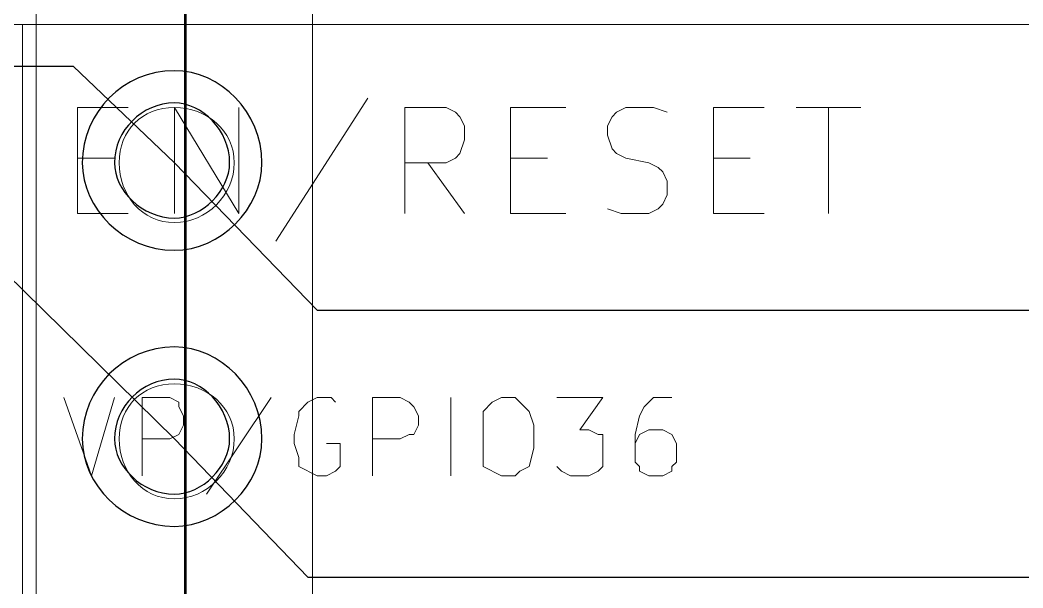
# Model space of a CAD drawing. Header units: centimetres. Extents: x -14.7 to 16.9, y -14.9 to 2.2.
# Drawn here: x -10.902 to -9.98, y -8.347 to -7.825 of the extents above; entities that cross this region are included whole.
import ezdxf

# ---------------------------------------------------------------- set-up
doc = ezdxf.new("R2010")
doc.units = ezdxf.units.CM
doc.header["$MEASUREMENT"] = 0
doc.layers.add('Layer 1', color=7, linetype='Continuous')

msp = doc.modelspace()

# ---------------------------------------------------------------- linework, layer by layer
at = {"layer": 'Layer 1', "lineweight": 53}
msp.add_lwpolyline([(-10.75, -13.7), (-9.25, -13.7), (-9.25, -6.3), (-10.75, -6.3), (-10.75, -13.7)], close=True, dxfattribs=at)
msp.add_open_spline([(-13.7, -13.2), (-13.7, -13.2), (-13.7, -6.8), (-13.7, -6.8), (-13.7, -6.8), (-13.7, -6.52386), (-13.47614, -6.3), (-13.2, -6.3), (-13.2, -6.3), (-13.2, -6.3), (-6.8, -6.3), (-6.8, -6.3), (-6.8, -6.3), (-6.52386, -6.3), (-6.3, -6.52386), (-6.3, -6.8), (-6.3, -6.8), (-6.3, -6.8), (-6.3, -13.2), (-6.3, -13.2), (-6.3, -13.2), (-6.3, -13.47614), (-6.52386, -13.7), (-6.8, -13.7), (-6.8, -13.7), (-6.8, -13.7), (-13.2, -13.7), (-13.2, -13.7), (-13.2, -13.7), (-13.47614, -13.7), (-13.7, -13.47614), (-13.7, -13.2)], degree=3, knots=[0, 0, 0, 0, 0.111111, 0.111111, 0.111111, 0.111111, 0.222222, 0.222222, 0.222222, 0.222222, 0.333333, 0.333333, 0.333333, 0.333333, 0.444444, 0.444444, 0.444444, 0.444444, 0.555556, 0.555556, 0.555556, 0.555556, 0.666667, 0.666667, 0.666667, 0.666667, 0.777778, 0.777778, 0.777778, 0.777778, 1, 1, 1, 1], dxfattribs=at)
at = {"layer": 'Layer 1', "color": 253, "lineweight": 9}
msp.add_open_spline([(-10.88688, -11.63882), (-10.88688, -11.63882), (-10.88688, -7.44782), (-10.88688, -7.44782)], degree=3, dxfattribs=at)
at = {"layer": 'Layer 1', "color": 41, "lineweight": 13}
for points in [[(-10.63288, -7.82882), (-10.63288, -7.82882), (-10.63288, -7.57482), (-10.63288, -7.57482)], [(-11.42875, -7.82882), (-11.42875, -7.82882), (-9.32901, -7.82882), (-9.32901, -7.82882)], [(-10.63288, -7.82882), (-10.63288, -7.82882), (-10.89958, -7.82882), (-10.89958, -7.82882)], [(-10.89958, -7.82882), (-10.89958, -7.82882), (-10.89958, -11.65576), (-10.89958, -11.65576)], [(-10.63288, -7.82882), (-10.63288, -7.82882), (-10.63288, -11.38482), (-10.63288, -11.38482)]]:
    msp.add_open_spline(points, degree=3, dxfattribs=at)
at = {"layer": 'Layer 1', "color": 253, "lineweight": 13}
msp.add_open_spline([(-11.42875, -7.82882), (-11.42875, -7.82882), (-9.32901, -7.82882), (-9.32901, -7.82882)], degree=3, dxfattribs=at)
at = {"layer": 'Layer 1', "color": 22, "lineweight": 25}
for points in [[(-11.17052, -7.86692), (-11.17052, -7.86692), (-10.85302, -7.86692), (-10.85302, -7.86692)], [(-10.85302, -7.86692), (-10.85302, -7.86692), (-10.75988, -7.95582), (-10.75988, -7.95582)]]:
    msp.add_open_spline(points, degree=3, dxfattribs=at)
at = {"layer": 'Layer 1', "color": 4}
for points in [[(-10.67945, -7.95582), (-10.67945, -7.99816), (-10.71755, -8.03626), (-10.75988, -8.03626), (-10.75988, -8.03626), (-10.80645, -8.03626), (-10.84455, -7.99816), (-10.84455, -7.95582), (-10.84455, -7.95582), (-10.84455, -7.90926), (-10.80645, -7.87116), (-10.75988, -7.87116), (-10.75988, -7.87116), (-10.71755, -7.87116), (-10.67945, -7.90926), (-10.67945, -7.95582)], [(-10.67945, -8.20982), (-10.67945, -8.25216), (-10.71755, -8.29026), (-10.75988, -8.29026), (-10.75988, -8.29026), (-10.80645, -8.29026), (-10.84455, -8.25216), (-10.84455, -8.20982), (-10.84455, -8.20982), (-10.84455, -8.16326), (-10.80645, -8.12516), (-10.75988, -8.12516), (-10.75988, -8.12516), (-10.71755, -8.12516), (-10.67945, -8.16326), (-10.67945, -8.20982)]]:
    msp.add_open_spline(points, degree=3, knots=[0, 0, 0, 0, 0.2, 0.2, 0.2, 0.2, 0.4, 0.4, 0.4, 0.4, 0.6, 0.6, 0.6, 0.6, 1, 1, 1, 1], dxfattribs=at)
at = {"layer": 'Layer 1', "color": 201}
for points in [[(-10.67945, -7.95582), (-10.67945, -7.99816), (-10.71755, -8.03626), (-10.75988, -8.03626), (-10.75988, -8.03626), (-10.80645, -8.03626), (-10.84455, -7.99816), (-10.84455, -7.95582), (-10.84455, -7.95582), (-10.84455, -7.90926), (-10.80645, -7.87116), (-10.75988, -7.87116), (-10.75988, -7.87116), (-10.71755, -7.87116), (-10.67945, -7.90926), (-10.67945, -7.95582)], [(-10.67945, -8.20982), (-10.67945, -8.25216), (-10.71755, -8.29026), (-10.75988, -8.29026), (-10.75988, -8.29026), (-10.80645, -8.29026), (-10.84455, -8.25216), (-10.84455, -8.20982), (-10.84455, -8.20982), (-10.84455, -8.16326), (-10.80645, -8.12516), (-10.75988, -8.12516), (-10.75988, -8.12516), (-10.71755, -8.12516), (-10.67945, -8.16326), (-10.67945, -8.20982)]]:
    msp.add_open_spline(points, degree=3, knots=[0, 0, 0, 0, 0.2, 0.2, 0.2, 0.2, 0.4, 0.4, 0.4, 0.4, 0.6, 0.6, 0.6, 0.6, 1, 1, 1, 1], dxfattribs=at)
at = {"layer": 'Layer 1', "color": 40}
for points in [[(-10.67945, -7.95582), (-10.67945, -7.99816), (-10.71755, -8.03626), (-10.75988, -8.03626), (-10.75988, -8.03626), (-10.80645, -8.03626), (-10.84455, -7.99816), (-10.84455, -7.95582), (-10.84455, -7.95582), (-10.84455, -7.90926), (-10.80645, -7.87116), (-10.75988, -7.87116), (-10.75988, -7.87116), (-10.71755, -7.87116), (-10.67945, -7.90926), (-10.67945, -7.95582)], [(-10.67945, -8.20982), (-10.67945, -8.25216), (-10.71755, -8.29026), (-10.75988, -8.29026), (-10.75988, -8.29026), (-10.80645, -8.29026), (-10.84455, -8.25216), (-10.84455, -8.20982), (-10.84455, -8.20982), (-10.84455, -8.16326), (-10.80645, -8.12516), (-10.75988, -8.12516), (-10.75988, -8.12516), (-10.71755, -8.12516), (-10.67945, -8.16326), (-10.67945, -8.20982)]]:
    msp.add_open_spline(points, degree=3, knots=[0, 0, 0, 0, 0.2, 0.2, 0.2, 0.2, 0.4, 0.4, 0.4, 0.4, 0.6, 0.6, 0.6, 0.6, 1, 1, 1, 1], dxfattribs=at)
at = {"layer": 'Layer 1', "color": 41, "lineweight": 18}
for points in [[(-10.58208, -7.89656), (-10.58208, -7.89656), (-10.66675, -8.02779), (-10.66675, -8.02779)], [(-10.18838, -7.90502), (-10.18838, -7.90502), (-10.12911, -7.90502), (-10.12911, -7.90502)], [(-10.15875, -8.00239), (-10.15875, -8.00239), (-10.15875, -7.90502), (-10.15875, -7.90502)], [(-10.84878, -7.95159), (-10.84878, -7.95159), (-10.81492, -7.95159), (-10.81492, -7.95159)], [(-10.45085, -7.95159), (-10.45085, -7.95159), (-10.41698, -7.95159), (-10.41698, -7.95159)], [(-10.26458, -7.95159), (-10.26458, -7.95159), (-10.23072, -7.95159), (-10.23072, -7.95159)], [(-10.49318, -8.00239), (-10.49318, -8.00239), (-10.52705, -7.95582), (-10.52705, -7.95582)], [(-10.67098, -8.17172), (-10.67098, -8.17172), (-10.73025, -8.26062), (-10.73025, -8.26062)], [(-10.50588, -8.24369), (-10.50588, -8.24369), (-10.50588, -8.17172), (-10.50588, -8.17172)]]:
    msp.add_open_spline(points, degree=3, dxfattribs=at)
for points, knots in [([(-10.80221, -8.00239), (-10.80221, -8.00239), (-10.84878, -8.00239), (-10.84878, -8.00239), (-10.84878, -8.00239), (-10.84878, -8.00239), (-10.84878, -7.90502), (-10.84878, -7.90502), (-10.84878, -7.90502), (-10.84878, -7.90502), (-10.80221, -7.90502), (-10.80221, -7.90502)], [0, 0, 0, 0, 0.25, 0.25, 0.25, 0.25, 0.5, 0.5, 0.5, 0.5, 1, 1, 1, 1]), ([(-10.75988, -8.00239), (-10.75988, -8.00239), (-10.75988, -7.90502), (-10.75988, -7.90502), (-10.75988, -7.90502), (-10.75988, -7.90502), (-10.70062, -8.00239), (-10.70062, -8.00239), (-10.70062, -8.00239), (-10.70062, -8.00239), (-10.70062, -7.90502), (-10.70062, -7.90502)], [0, 0, 0, 0, 0.25, 0.25, 0.25, 0.25, 0.5, 0.5, 0.5, 0.5, 1, 1, 1, 1]), ([(-10.54822, -8.00239), (-10.54822, -8.00239), (-10.54822, -7.90502), (-10.54822, -7.90502), (-10.54822, -7.90502), (-10.54822, -7.90502), (-10.51012, -7.90502), (-10.51012, -7.90502), (-10.51012, -7.90502), (-10.51012, -7.90502), (-10.50165, -7.90926), (-10.50165, -7.90926), (-10.50165, -7.90926), (-10.50165, -7.90926), (-10.49742, -7.91349), (-10.49742, -7.91349), (-10.49742, -7.91349), (-10.49742, -7.91349), (-10.49318, -7.92196), (-10.49318, -7.92196), (-10.49318, -7.92196), (-10.49318, -7.92196), (-10.49318, -7.93466), (-10.49318, -7.93466), (-10.49318, -7.93466), (-10.49318, -7.93466), (-10.49742, -7.94736), (-10.49742, -7.94736), (-10.49742, -7.94736), (-10.49742, -7.94736), (-10.50165, -7.95159), (-10.50165, -7.95159), (-10.50165, -7.95159), (-10.50165, -7.95159), (-10.51012, -7.95582), (-10.51012, -7.95582), (-10.51012, -7.95582), (-10.51012, -7.95582), (-10.54822, -7.95582), (-10.54822, -7.95582)], [0, 0, 0, 0, 0.090909, 0.090909, 0.090909, 0.090909, 0.181818, 0.181818, 0.181818, 0.181818, 0.272727, 0.272727, 0.272727, 0.272727, 0.363636, 0.363636, 0.363636, 0.363636, 0.454545, 0.454545, 0.454545, 0.454545, 0.545455, 0.545455, 0.545455, 0.545455, 0.636364, 0.636364, 0.636364, 0.636364, 0.727273, 0.727273, 0.727273, 0.727273, 0.818182, 0.818182, 0.818182, 0.818182, 1, 1, 1, 1]), ([(-10.40005, -8.00239), (-10.40005, -8.00239), (-10.45085, -8.00239), (-10.45085, -8.00239), (-10.45085, -8.00239), (-10.45085, -8.00239), (-10.45085, -7.90502), (-10.45085, -7.90502), (-10.45085, -7.90502), (-10.45085, -7.90502), (-10.40005, -7.90502), (-10.40005, -7.90502)], [0, 0, 0, 0, 0.25, 0.25, 0.25, 0.25, 0.5, 0.5, 0.5, 0.5, 1, 1, 1, 1]), ([(-10.36195, -7.99816), (-10.36195, -7.99816), (-10.34925, -8.00239), (-10.34925, -8.00239), (-10.34925, -8.00239), (-10.34925, -8.00239), (-10.32385, -8.00239), (-10.32385, -8.00239), (-10.32385, -8.00239), (-10.32385, -8.00239), (-10.31538, -7.99816), (-10.31538, -7.99816), (-10.31538, -7.99816), (-10.31538, -7.99816), (-10.31115, -7.99392), (-10.31115, -7.99392), (-10.31115, -7.99392), (-10.31115, -7.99392), (-10.30692, -7.98546), (-10.30692, -7.98546), (-10.30692, -7.98546), (-10.30692, -7.98546), (-10.30692, -7.97276), (-10.30692, -7.97276), (-10.30692, -7.97276), (-10.30692, -7.97276), (-10.31115, -7.96429), (-10.31115, -7.96429), (-10.31115, -7.96429), (-10.31115, -7.96429), (-10.31538, -7.96006), (-10.31538, -7.96006), (-10.31538, -7.96006), (-10.31538, -7.96006), (-10.32385, -7.95582), (-10.32385, -7.95582), (-10.32385, -7.95582), (-10.32385, -7.95582), (-10.34502, -7.95159), (-10.34502, -7.95159), (-10.34502, -7.95159), (-10.34502, -7.95159), (-10.35348, -7.94736), (-10.35348, -7.94736), (-10.35348, -7.94736), (-10.35348, -7.94736), (-10.35772, -7.94312), (-10.35772, -7.94312), (-10.35772, -7.94312), (-10.35772, -7.94312), (-10.36195, -7.93042), (-10.36195, -7.93042), (-10.36195, -7.93042), (-10.36195, -7.93042), (-10.36195, -7.92196), (-10.36195, -7.92196), (-10.36195, -7.92196), (-10.36195, -7.92196), (-10.35772, -7.91349), (-10.35772, -7.91349), (-10.35772, -7.91349), (-10.35772, -7.91349), (-10.35348, -7.90926), (-10.35348, -7.90926), (-10.35348, -7.90926), (-10.35348, -7.90926), (-10.34502, -7.90502), (-10.34502, -7.90502), (-10.34502, -7.90502), (-10.34502, -7.90502), (-10.31962, -7.90502), (-10.31962, -7.90502), (-10.31962, -7.90502), (-10.31962, -7.90502), (-10.30692, -7.90926), (-10.30692, -7.90926)], [0, 0, 0, 0, 0.05, 0.05, 0.05, 0.05, 0.1, 0.1, 0.1, 0.1, 0.15, 0.15, 0.15, 0.15, 0.2, 0.2, 0.2, 0.2, 0.25, 0.25, 0.25, 0.25, 0.3, 0.3, 0.3, 0.3, 0.35, 0.35, 0.35, 0.35, 0.4, 0.4, 0.4, 0.4, 0.45, 0.45, 0.45, 0.45, 0.5, 0.5, 0.5, 0.5, 0.55, 0.55, 0.55, 0.55, 0.6, 0.6, 0.6, 0.6, 0.65, 0.65, 0.65, 0.65, 0.7, 0.7, 0.7, 0.7, 0.75, 0.75, 0.75, 0.75, 0.8, 0.8, 0.8, 0.8, 0.85, 0.85, 0.85, 0.85, 0.9, 0.9, 0.9, 0.9, 1, 1, 1, 1]), ([(-10.21802, -8.00239), (-10.21802, -8.00239), (-10.26458, -8.00239), (-10.26458, -8.00239), (-10.26458, -8.00239), (-10.26458, -8.00239), (-10.26458, -7.90502), (-10.26458, -7.90502), (-10.26458, -7.90502), (-10.26458, -7.90502), (-10.21802, -7.90502), (-10.21802, -7.90502)], [0, 0, 0, 0, 0.25, 0.25, 0.25, 0.25, 0.5, 0.5, 0.5, 0.5, 1, 1, 1, 1]), ([(-10.86148, -8.17172), (-10.86148, -8.17172), (-10.83608, -8.24369), (-10.83608, -8.24369), (-10.83608, -8.24369), (-10.83608, -8.24369), (-10.81492, -8.17172), (-10.81492, -8.17172)], [0, 0, 0, 0, 0.333333, 0.333333, 0.333333, 0.333333, 1, 1, 1, 1]), ([(-10.78952, -8.24369), (-10.78952, -8.24369), (-10.78952, -8.17172), (-10.78952, -8.17172), (-10.78952, -8.17172), (-10.78952, -8.17172), (-10.76412, -8.17172), (-10.76412, -8.17172), (-10.76412, -8.17172), (-10.76412, -8.17172), (-10.75565, -8.17596), (-10.75565, -8.17596), (-10.75565, -8.17596), (-10.75565, -8.17596), (-10.75565, -8.18019), (-10.75565, -8.18019), (-10.75565, -8.18019), (-10.75565, -8.18019), (-10.75142, -8.18866), (-10.75142, -8.18866), (-10.75142, -8.18866), (-10.75142, -8.18866), (-10.75142, -8.19712), (-10.75142, -8.19712), (-10.75142, -8.19712), (-10.75142, -8.19712), (-10.75565, -8.20559), (-10.75565, -8.20559), (-10.75565, -8.20559), (-10.75565, -8.20559), (-10.76412, -8.20982), (-10.76412, -8.20982), (-10.76412, -8.20982), (-10.76412, -8.20982), (-10.78952, -8.20982), (-10.78952, -8.20982)], [0, 0, 0, 0, 0.1, 0.1, 0.1, 0.1, 0.2, 0.2, 0.2, 0.2, 0.3, 0.3, 0.3, 0.3, 0.4, 0.4, 0.4, 0.4, 0.5, 0.5, 0.5, 0.5, 0.6, 0.6, 0.6, 0.6, 0.7, 0.7, 0.7, 0.7, 0.8, 0.8, 0.8, 0.8, 1, 1, 1, 1]), ([(-10.61172, -8.17596), (-10.61172, -8.17596), (-10.61595, -8.17172), (-10.61595, -8.17172), (-10.61595, -8.17172), (-10.61595, -8.17172), (-10.62865, -8.17172), (-10.62865, -8.17172), (-10.62865, -8.17172), (-10.62865, -8.17172), (-10.63712, -8.17596), (-10.63712, -8.17596), (-10.63712, -8.17596), (-10.63712, -8.17596), (-10.64558, -8.18442), (-10.64558, -8.18442), (-10.64558, -8.18442), (-10.64558, -8.18442), (-10.64558, -8.18866), (-10.64558, -8.18866), (-10.64558, -8.18866), (-10.64558, -8.18866), (-10.64982, -8.20559), (-10.64982, -8.20559), (-10.64982, -8.20559), (-10.64982, -8.20559), (-10.64982, -8.21406), (-10.64982, -8.21406), (-10.64982, -8.21406), (-10.64982, -8.21406), (-10.64558, -8.22676), (-10.64558, -8.22676), (-10.64558, -8.22676), (-10.64558, -8.22676), (-10.64558, -8.23522), (-10.64558, -8.23522), (-10.64558, -8.23522), (-10.64558, -8.23522), (-10.62865, -8.24369), (-10.62865, -8.24369), (-10.62865, -8.24369), (-10.62865, -8.24369), (-10.62018, -8.24369), (-10.62018, -8.24369), (-10.62018, -8.24369), (-10.62018, -8.24369), (-10.61172, -8.23946), (-10.61172, -8.23946), (-10.61172, -8.23946), (-10.61172, -8.23946), (-10.60748, -8.23522), (-10.60748, -8.23522), (-10.60748, -8.23522), (-10.60748, -8.23522), (-10.60748, -8.21406), (-10.60748, -8.21406), (-10.60748, -8.21406), (-10.60748, -8.21406), (-10.62018, -8.21406), (-10.62018, -8.21406)], [0, 0, 0, 0, 0.0625, 0.0625, 0.0625, 0.0625, 0.125, 0.125, 0.125, 0.125, 0.1875, 0.1875, 0.1875, 0.1875, 0.25, 0.25, 0.25, 0.25, 0.3125, 0.3125, 0.3125, 0.3125, 0.375, 0.375, 0.375, 0.375, 0.4375, 0.4375, 0.4375, 0.4375, 0.5, 0.5, 0.5, 0.5, 0.5625, 0.5625, 0.5625, 0.5625, 0.625, 0.625, 0.625, 0.625, 0.6875, 0.6875, 0.6875, 0.6875, 0.75, 0.75, 0.75, 0.75, 0.8125, 0.8125, 0.8125, 0.8125, 0.875, 0.875, 0.875, 0.875, 1, 1, 1, 1]), ([(-10.57785, -8.24369), (-10.57785, -8.24369), (-10.57785, -8.17172), (-10.57785, -8.17172), (-10.57785, -8.17172), (-10.57785, -8.17172), (-10.55245, -8.17172), (-10.55245, -8.17172), (-10.55245, -8.17172), (-10.55245, -8.17172), (-10.54398, -8.17596), (-10.54398, -8.17596), (-10.54398, -8.17596), (-10.54398, -8.17596), (-10.53975, -8.18019), (-10.53975, -8.18019), (-10.53975, -8.18019), (-10.53975, -8.18019), (-10.53551, -8.18866), (-10.53551, -8.18866), (-10.53551, -8.18866), (-10.53551, -8.18866), (-10.53551, -8.19712), (-10.53551, -8.19712), (-10.53551, -8.19712), (-10.53551, -8.19712), (-10.53975, -8.20559), (-10.53975, -8.20559), (-10.53975, -8.20559), (-10.53975, -8.20559), (-10.54398, -8.20559), (-10.54398, -8.20559), (-10.54398, -8.20559), (-10.54398, -8.20559), (-10.55245, -8.20982), (-10.55245, -8.20982), (-10.55245, -8.20982), (-10.55245, -8.20982), (-10.57785, -8.20982), (-10.57785, -8.20982)], [0, 0, 0, 0, 0.090909, 0.090909, 0.090909, 0.090909, 0.181818, 0.181818, 0.181818, 0.181818, 0.272727, 0.272727, 0.272727, 0.272727, 0.363636, 0.363636, 0.363636, 0.363636, 0.454545, 0.454545, 0.454545, 0.454545, 0.545455, 0.545455, 0.545455, 0.545455, 0.636364, 0.636364, 0.636364, 0.636364, 0.727273, 0.727273, 0.727273, 0.727273, 0.818182, 0.818182, 0.818182, 0.818182, 1, 1, 1, 1]), ([(-10.45932, -8.17172), (-10.45932, -8.17172), (-10.44662, -8.17172), (-10.44662, -8.17172), (-10.44662, -8.17172), (-10.44662, -8.17172), (-10.43392, -8.18442), (-10.43392, -8.18442), (-10.43392, -8.18442), (-10.43392, -8.18442), (-10.42968, -8.19712), (-10.42968, -8.19712), (-10.42968, -8.19712), (-10.42968, -8.19712), (-10.42968, -8.21829), (-10.42968, -8.21829), (-10.42968, -8.21829), (-10.42968, -8.21829), (-10.43392, -8.23522), (-10.43392, -8.23522), (-10.43392, -8.23522), (-10.43392, -8.23522), (-10.44238, -8.23946), (-10.44238, -8.23946), (-10.44238, -8.23946), (-10.44238, -8.23946), (-10.44662, -8.24369), (-10.44662, -8.24369), (-10.44662, -8.24369), (-10.44662, -8.24369), (-10.45932, -8.24369), (-10.45932, -8.24369), (-10.45932, -8.24369), (-10.45932, -8.24369), (-10.47625, -8.23522), (-10.47625, -8.23522), (-10.47625, -8.23522), (-10.47625, -8.23522), (-10.47625, -8.18442), (-10.47625, -8.18442), (-10.47625, -8.18442), (-10.47625, -8.18442), (-10.46778, -8.17596), (-10.46778, -8.17596), (-10.46778, -8.17596), (-10.46778, -8.17596), (-10.45932, -8.17172), (-10.45932, -8.17172)], [0, 0, 0, 0, 0.076923, 0.076923, 0.076923, 0.076923, 0.153846, 0.153846, 0.153846, 0.153846, 0.230769, 0.230769, 0.230769, 0.230769, 0.307692, 0.307692, 0.307692, 0.307692, 0.384615, 0.384615, 0.384615, 0.384615, 0.461538, 0.461538, 0.461538, 0.461538, 0.538462, 0.538462, 0.538462, 0.538462, 0.615385, 0.615385, 0.615385, 0.615385, 0.692308, 0.692308, 0.692308, 0.692308, 0.769231, 0.769231, 0.769231, 0.769231, 0.846154, 0.846154, 0.846154, 0.846154, 1, 1, 1, 1]), ([(-10.40851, -8.17172), (-10.40851, -8.17172), (-10.36618, -8.17172), (-10.36618, -8.17172), (-10.36618, -8.17172), (-10.36618, -8.17172), (-10.38735, -8.20136), (-10.38735, -8.20136), (-10.38735, -8.20136), (-10.38735, -8.20136), (-10.37888, -8.20136), (-10.37888, -8.20136), (-10.37888, -8.20136), (-10.37888, -8.20136), (-10.37041, -8.20559), (-10.37041, -8.20559), (-10.37041, -8.20559), (-10.37041, -8.20559), (-10.36618, -8.20559), (-10.36618, -8.20559), (-10.36618, -8.20559), (-10.36618, -8.20559), (-10.36618, -8.23522), (-10.36618, -8.23522), (-10.36618, -8.23522), (-10.36618, -8.23522), (-10.37041, -8.23946), (-10.37041, -8.23946), (-10.37041, -8.23946), (-10.37041, -8.23946), (-10.37888, -8.24369), (-10.37888, -8.24369), (-10.37888, -8.24369), (-10.37888, -8.24369), (-10.39581, -8.24369), (-10.39581, -8.24369), (-10.39581, -8.24369), (-10.39581, -8.24369), (-10.40428, -8.23946), (-10.40428, -8.23946), (-10.40428, -8.23946), (-10.40428, -8.23946), (-10.40851, -8.23522), (-10.40851, -8.23522)], [0, 0, 0, 0, 0.083333, 0.083333, 0.083333, 0.083333, 0.166667, 0.166667, 0.166667, 0.166667, 0.25, 0.25, 0.25, 0.25, 0.333333, 0.333333, 0.333333, 0.333333, 0.416667, 0.416667, 0.416667, 0.416667, 0.5, 0.5, 0.5, 0.5, 0.583333, 0.583333, 0.583333, 0.583333, 0.666667, 0.666667, 0.666667, 0.666667, 0.75, 0.75, 0.75, 0.75, 0.833333, 0.833333, 0.833333, 0.833333, 1, 1, 1, 1]), ([(-10.30268, -8.17172), (-10.30268, -8.17172), (-10.31961, -8.17172), (-10.31961, -8.17172), (-10.31961, -8.17172), (-10.31961, -8.17172), (-10.32808, -8.18019), (-10.32808, -8.18019), (-10.32808, -8.18019), (-10.32808, -8.18019), (-10.33231, -8.18866), (-10.33231, -8.18866), (-10.33231, -8.18866), (-10.33231, -8.18866), (-10.33655, -8.20559), (-10.33655, -8.20559), (-10.33655, -8.20559), (-10.33655, -8.20559), (-10.33655, -8.23099), (-10.33655, -8.23099), (-10.33655, -8.23099), (-10.33655, -8.23099), (-10.33231, -8.23522), (-10.33231, -8.23522), (-10.33231, -8.23522), (-10.33231, -8.23522), (-10.33231, -8.23946), (-10.33231, -8.23946), (-10.33231, -8.23946), (-10.33231, -8.23946), (-10.32385, -8.24369), (-10.32385, -8.24369), (-10.32385, -8.24369), (-10.32385, -8.24369), (-10.31115, -8.24369), (-10.31115, -8.24369), (-10.31115, -8.24369), (-10.31115, -8.24369), (-10.30268, -8.23946), (-10.30268, -8.23946), (-10.30268, -8.23946), (-10.30268, -8.23946), (-10.30268, -8.23522), (-10.30268, -8.23522), (-10.30268, -8.23522), (-10.30268, -8.23522), (-10.29845, -8.23099), (-10.29845, -8.23099), (-10.29845, -8.23099), (-10.29845, -8.23099), (-10.29845, -8.21406), (-10.29845, -8.21406), (-10.29845, -8.21406), (-10.29845, -8.21406), (-10.30268, -8.20559), (-10.30268, -8.20559), (-10.30268, -8.20559), (-10.30268, -8.20559), (-10.31115, -8.20136), (-10.31115, -8.20136), (-10.31115, -8.20136), (-10.31115, -8.20136), (-10.32385, -8.20136), (-10.32385, -8.20136), (-10.32385, -8.20136), (-10.32385, -8.20136), (-10.33231, -8.20559), (-10.33231, -8.20559), (-10.33231, -8.20559), (-10.33231, -8.20559), (-10.33655, -8.21406), (-10.33655, -8.21406)], [0, 0, 0, 0, 0.052632, 0.052632, 0.052632, 0.052632, 0.105263, 0.105263, 0.105263, 0.105263, 0.157895, 0.157895, 0.157895, 0.157895, 0.210526, 0.210526, 0.210526, 0.210526, 0.263158, 0.263158, 0.263158, 0.263158, 0.315789, 0.315789, 0.315789, 0.315789, 0.368421, 0.368421, 0.368421, 0.368421, 0.421053, 0.421053, 0.421053, 0.421053, 0.473684, 0.473684, 0.473684, 0.473684, 0.526316, 0.526316, 0.526316, 0.526316, 0.578947, 0.578947, 0.578947, 0.578947, 0.631579, 0.631579, 0.631579, 0.631579, 0.684211, 0.684211, 0.684211, 0.684211, 0.736842, 0.736842, 0.736842, 0.736842, 0.789474, 0.789474, 0.789474, 0.789474, 0.842105, 0.842105, 0.842105, 0.842105, 0.894737, 0.894737, 0.894737, 0.894737, 1, 1, 1, 1])]:
    msp.add_open_spline(points, degree=3, knots=knots, dxfattribs=at)
at = {"layer": 'Layer 1'}
for points in [[(-10.70908, -7.95582), (-10.70908, -7.98122), (-10.73448, -8.00662), (-10.75988, -8.00662), (-10.75988, -8.00662), (-10.78952, -8.00662), (-10.81492, -7.98122), (-10.81492, -7.95582), (-10.81492, -7.95582), (-10.81492, -7.92619), (-10.78952, -7.90079), (-10.75988, -7.90079), (-10.75988, -7.90079), (-10.73448, -7.90079), (-10.70908, -7.92619), (-10.70908, -7.95582)], [(-10.70908, -8.20982), (-10.70908, -8.23522), (-10.73448, -8.26062), (-10.75988, -8.26062), (-10.75988, -8.26062), (-10.78952, -8.26062), (-10.81492, -8.23522), (-10.81492, -8.20982), (-10.81492, -8.20982), (-10.81492, -8.18019), (-10.78952, -8.15479), (-10.75988, -8.15479), (-10.75988, -8.15479), (-10.73448, -8.15479), (-10.70908, -8.18019), (-10.70908, -8.20982)]]:
    msp.add_open_spline(points, degree=3, knots=[0, 0, 0, 0, 0.2, 0.2, 0.2, 0.2, 0.4, 0.4, 0.4, 0.4, 0.6, 0.6, 0.6, 0.6, 1, 1, 1, 1], dxfattribs=at)
at = {"layer": 'Layer 1', "color": 40, "lineweight": 5}
for points in [[(-10.70485, -7.95582), (-10.70485, -7.98546), (-10.73025, -8.01086), (-10.75988, -8.01086), (-10.75988, -8.01086), (-10.78951, -8.01086), (-10.81068, -7.98546), (-10.81068, -7.95582), (-10.81068, -7.95582), (-10.81068, -7.92619), (-10.78951, -7.90502), (-10.75988, -7.90502), (-10.75988, -7.90502), (-10.73025, -7.90502), (-10.70485, -7.92619), (-10.70485, -7.95582)], [(-10.70485, -8.20982), (-10.70485, -8.23946), (-10.73025, -8.26486), (-10.75988, -8.26486), (-10.75988, -8.26486), (-10.78951, -8.26486), (-10.81068, -8.23946), (-10.81068, -8.20982), (-10.81068, -8.20982), (-10.81068, -8.18019), (-10.78951, -8.15902), (-10.75988, -8.15902), (-10.75988, -8.15902), (-10.73025, -8.15902), (-10.70485, -8.18019), (-10.70485, -8.20982)]]:
    msp.add_open_spline(points, degree=3, knots=[0, 0, 0, 0, 0.2, 0.2, 0.2, 0.2, 0.4, 0.4, 0.4, 0.4, 0.6, 0.6, 0.6, 0.6, 1, 1, 1, 1], dxfattribs=at)
at = {"layer": 'Layer 1', "color": 163, "lineweight": 25}
for points in [[(-10.75988, -7.95582), (-10.75988, -7.95582), (-10.62865, -8.09129), (-10.62865, -8.09129)], [(-11.00118, -7.97276), (-11.00118, -7.97276), (-10.75988, -8.20982), (-10.75988, -8.20982)], [(-10.62865, -8.09129), (-10.62865, -8.09129), (-9.10888, -8.09129), (-9.10888, -8.09129)], [(-10.75988, -8.20982), (-10.75988, -8.20982), (-10.63711, -8.33682), (-10.63711, -8.33682)], [(-10.63711, -8.33682), (-10.63711, -8.33682), (-9.36288, -8.33682), (-9.36288, -8.33682)]]:
    msp.add_open_spline(points, degree=3, dxfattribs=at)

doc.saveas('drawing.dxf')
